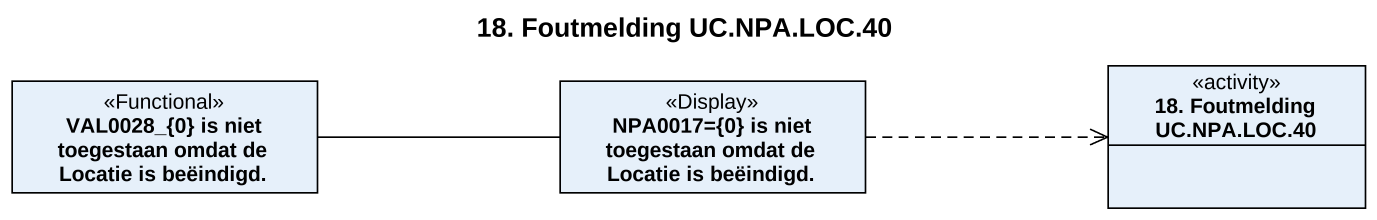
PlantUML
@startuml
title 18. Foutmelding UC.NPA.LOC.40
hide circle
hide empty members
class "VAL0028_{0} is niet toegestaan omdat de Locatie is beëindigd." as VAL0028_0_is_niet <<Functional>>
class "NPA0017={0} is niet toegestaan omdat de Locatie is beëindigd." as NPA0017_0_is_niet <<Display>>
class "18. Foutmelding UC.NPA.LOC.40" as c18_Foutmelding_UC_NPA_LOC_40 <<activity>>
VAL0028_0_is_niet -right- NPA0017_0_is_niet
NPA0017_0_is_niet .right.> c18_Foutmelding_UC_NPA_LOC_40
@enduml
